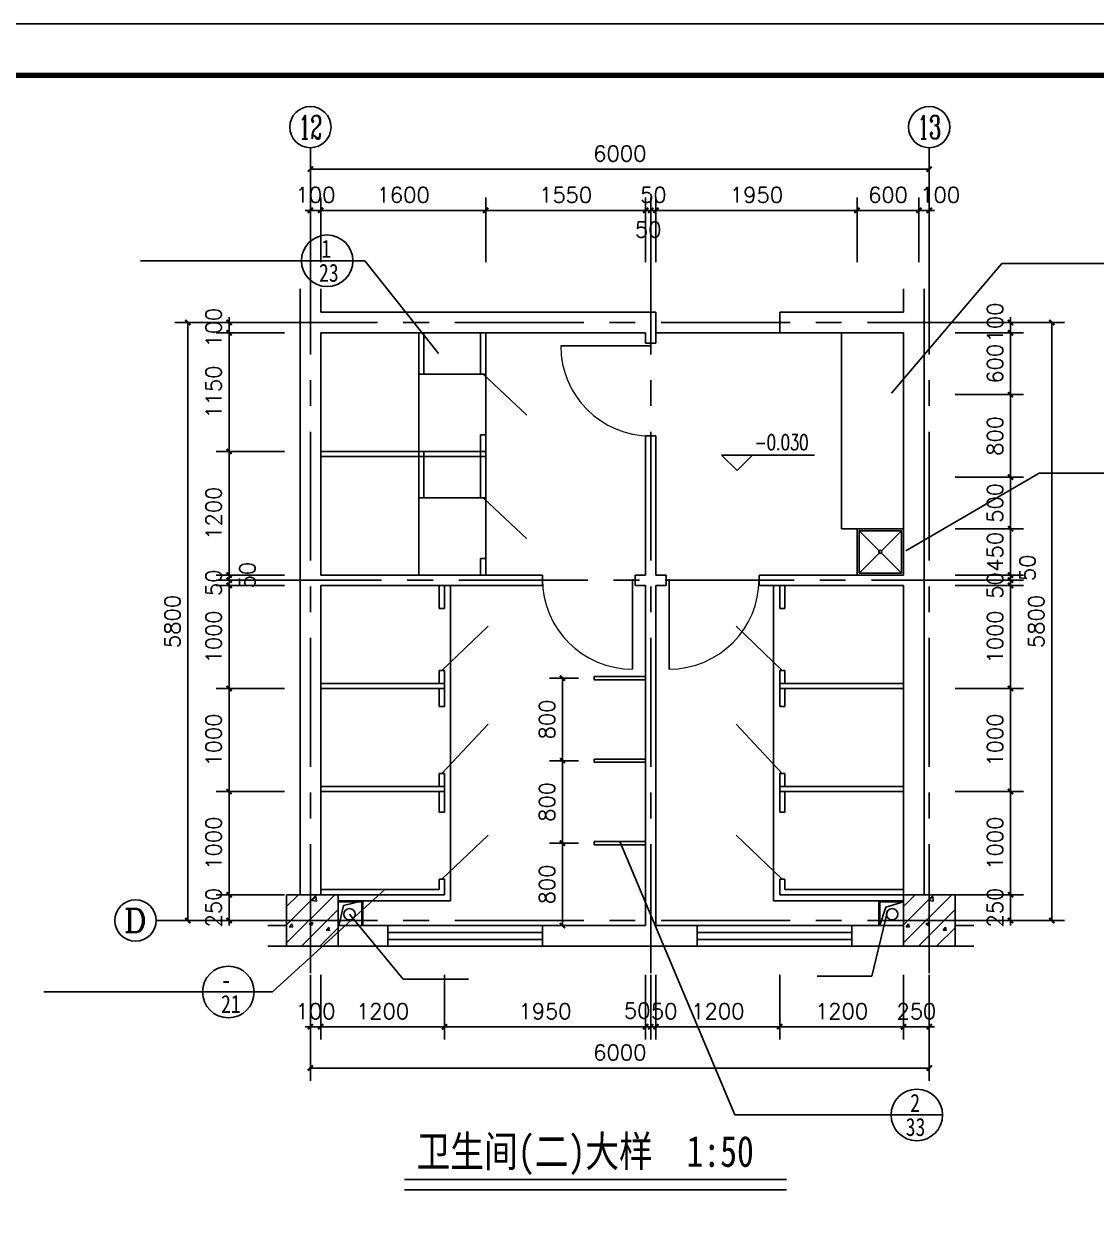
# Model space of a CAD drawing. Extents: x -4968480 to 5598971, y -5343220 to -29066.
# Drawn here: x 321437 to 331833, y -58011 to -46466 of the extents above; entities that cross this region are included whole.
import ezdxf
from ezdxf.enums import TextEntityAlignment as Align

# ---------------------------------------------------------------- set-up
doc = ezdxf.new("R2010")
doc.units = 0
doc.header["$LTSCALE"] = 1000
doc.header["$MEASUREMENT"] = 0
doc.linetypes.add('CENTER', pattern=[2, 1.25, -0.25, 0.25, -0.25])
doc.layers.get('0').update_dxf_attribs({"linetype": 'CONTINUOUS'})
for name, color, linetype in [('AXIS', 3, 'CONTINUOUS'), ('AXIS_TEXT', 7, 'CONTINUOUS'), ('DOTE', 1, 'CENTER'), ('PUB_DIM', 3, 'CONTINUOUS'), ('PUB_TEXT', 7, 'CONTINUOUS'), ('WALL', 2, 'CONTINUOUS')]:
    doc.layers.add(name, color=color, linetype=linetype)
doc.styles.add('-宋体', font='', dxfattribs={"width": 0.8})
doc.styles.add('_TCH_AXIS', font='COMPLEX', dxfattribs={"bigfont": 'GBCBIG'})
doc.styles.add('_TCH_DIM', font='SIMPLEX', dxfattribs={"bigfont": 'GBCBIG'})
doc.styles.get('-宋体').set_extended_font_data('SimSun')

# ---------------------------------------------------------------- blocks, each defined once
blk = doc.blocks.new('_ArchTick')
at = {"color": 0, "linetype": 'ByBlock', "const_width": 0.4}
blk.add_lwpolyline([(-0.5, -0.5), (0.5, 0.5)], dxfattribs=at)

msp = doc.modelspace()

# ---------------------------------------------------------------- linework, layer by layer
for p, q in [((324742.6, -48764.3, -24317.3), (322567, -48764.3, -24317.3)), ((325457.2, -49662.8, -24317.3), (324742.6, -48764.3, -24317.3)), ((329849, -50049.3, -24317.3), (330916.8, -48791.3, -24317.3)), ((330916.8, -48791.3, -24317.3), (332699.4, -48791.3, -24317.3)), ((325264.7, -49862.8, -24317.3), (325264.7, -49462.8, -24317.3)), ((325314.7, -49862.8, -24317.3), (325314.7, -49462.8, -24317.3)), ((325864.7, -49462.8, -24317.3), (325864.7, -49862.8, -24317.3)), ((325914.7, -49462.8, -24317.3), (325914.7, -51812.8, -24317.3)), ((328764.7, -49462.8, -24317.3), (327564.7, -49462.8, -24317.3)), ((329364.7, -51362.8, -24317.3), (329364.7, -49462.8, -24317.3)), ((327514.7, -49589.8, -24317.3), (326641.7, -49589.8, -24317.3)), ((325264.7, -49862.8, -24317.3), (325264.7, -50612.8, -24317.3)), ((325264.7, -49862.8, -24317.3), (325314.7, -49862.8, -24317.3)), ((325314.7, -49862.8, -24317.3), (325914.7, -49862.8, -24317.3)), ((325889.7, -49862.8, -24317.3), (326313.9, -50262.8, -24317.3)), ((325864.7, -50452.1, -24317.3), (325864.7, -51062.8, -24317.3)), ((325864.7, -50452.1, -24317.3), (325914.7, -50452.1, -24317.3)), ((325914.7, -50612.8, -24317.3), (324314.7, -50612.8, -24317.3)), ((325914.7, -50662.8, -24317.3), (324314.7, -50662.8, -24317.3)), ((325264.7, -51812.8, -24317.3), (325264.7, -50612.8, -24317.3)), ((325314.7, -51062.8, -24317.3), (325314.7, -50612.8, -24317.3)), ((329986.5, -51576.1, -24317.3), (331280.2, -50824.7, -24317.3)), ((331280.2, -50824.7, -24317.3), (332987.6, -50824.7, -24317.3)), ((325264.7, -51062.8, -24317.3), (325314.7, -51062.8, -24317.3)), ((325314.7, -51062.8, -24317.3), (325914.7, -51062.8, -24317.3)), ((325889.7, -51062.8, -24317.3), (326313.9, -51462.8, -24317.3)), ((329514.7, -51362.8, -24317.3), (329364.7, -51362.8, -24317.3)), ((329534.7, -51382.8, -24317.3), (329729, -51577.1, -24317.3)), ((329944.7, -51382.8, -24317.3), (329750.4, -51577.1, -24317.3)), ((329729, -51598.6, -24317.3), (329534.7, -51792.8, -24317.3)), ((329750.4, -51598.6, -24317.3), (329944.7, -51792.8, -24317.3)), ((325864.7, -51652.1, -24317.3), (325864.7, -51812.8, -24317.3)), ((325864.7, -51652.1, -24317.3), (325914.7, -51652.1, -24317.3)), ((325464.7, -51912.8, -24317.3), (325464.7, -52137.8, -24317.3)), ((325514.7, -51912.8, -24317.3), (325514.7, -52137.8, -24317.3)), ((325574.7, -51912.8, -24317.3), (325574.7, -54972.8, -24317.3)), ((327337.6, -51852.2, -24317.3), (327337.6, -52725.2, -24317.3)), ((327691.7, -51852.2, -24317.3), (327691.7, -52725.2, -24317.3)), ((328704.7, -51912.8, -24317.3), (328704.7, -54972.8, -24317.3)), ((328764.7, -51912.8, -24317.3), (328764.7, -52137.8, -24317.3)), ((328814.7, -51912.8, -24317.3), (328814.7, -52137.8, -24317.3)), ((325464.7, -52137.8, -24317.3), (325514.7, -52137.8, -24317.3)), ((328814.7, -52137.8, -24317.3), (328764.7, -52137.8, -24317.3)), ((325489.7, -52737.8, -24317.3), (325936.7, -52309.3, -24317.3)), ((328789.7, -52737.8, -24317.3), (328342.6, -52309.3, -24317.3)), ((325464.7, -52737.8, -24317.3), (325514.7, -52737.8, -24317.3)), ((325464.7, -52737.8, -24317.3), (325464.7, -52862.8, -24317.3)), ((325514.7, -52737.8, -24317.3), (325514.7, -53087.8, -24317.3)), ((328764.7, -52737.8, -24317.3), (328764.7, -53087.8, -24317.3)), ((328814.7, -52737.8, -24317.3), (328764.7, -52737.8, -24317.3)), ((328814.7, -52737.8, -24317.3), (328814.7, -52862.8, -24317.3)), ((324314.7, -52862.8, -24317.3), (325514.7, -52862.8, -24317.3)), ((326964.7, -52827.8, -24317.3), (326964.7, -52797.8, -24317.3)), ((326964.7, -52797.8, -24317.3), (327464.7, -52797.8, -24317.3)), ((327464.7, -52827.8, -24317.3), (326964.7, -52827.8, -24317.3)), ((329964.7, -52862.8, -24317.3), (328764.7, -52862.8, -24317.3)), ((324314.7, -52912.8, -24317.3), (325514.7, -52912.8, -24317.3)), ((325464.7, -52912.8, -24317.3), (325464.7, -53087.8, -24317.3)), ((329964.7, -52912.8, -24317.3), (328764.7, -52912.8, -24317.3)), ((328814.7, -52912.8, -24317.3), (328814.7, -53087.8, -24317.3)), ((325464.7, -53087.8, -24317.3), (325514.7, -53087.8, -24317.3)), ((328814.7, -53087.8, -24317.3), (328764.7, -53087.8, -24317.3)), ((325489.7, -53737.8, -24317.3), (325936.7, -53259.3, -24317.3)), ((328789.7, -53737.8, -24317.3), (328342.6, -53259.3, -24317.3)), ((326964.7, -53627.8, -24317.3), (326964.7, -53597.8, -24317.3)), ((326964.7, -53597.8, -24317.3), (327464.7, -53597.8, -24317.3)), ((327464.7, -53627.8, -24317.3), (326964.7, -53627.8, -24317.3)), ((325464.7, -53737.8, -24317.3), (325514.7, -53737.8, -24317.3)), ((325464.7, -53737.8, -24317.3), (325464.7, -53862.8, -24317.3)), ((325514.7, -53737.8, -24317.3), (325514.7, -54112.8, -24317.3)), ((328764.7, -53737.8, -24317.3), (328764.7, -54112.8, -24317.3)), ((328814.7, -53737.8, -24317.3), (328764.7, -53737.8, -24317.3)), ((328814.7, -53737.8, -24317.3), (328814.7, -53862.8, -24317.3)), ((324314.7, -53862.8, -24317.3), (325514.7, -53862.8, -24317.3)), ((324314.7, -53912.8, -24317.3), (325514.7, -53912.8, -24317.3)), ((325464.7, -53912.8, -24317.3), (325464.7, -54112.8, -24317.3)), ((329964.7, -53862.8, -24317.3), (328764.7, -53862.8, -24317.3)), ((329964.7, -53912.8, -24317.3), (328764.7, -53912.8, -24317.3)), ((328814.7, -53912.8, -24317.3), (328814.7, -54112.8, -24317.3)), ((325464.7, -54112.8, -24317.3), (325514.7, -54112.8, -24317.3)), ((328814.7, -54112.8, -24317.3), (328764.7, -54112.8, -24317.3)), ((325489.7, -54762.8, -24317.3), (325936.7, -54334.3, -24317.3)), ((328789.7, -54762.8, -24317.3), (328342.6, -54334.3, -24317.3)), ((326964.7, -54427.8, -24317.3), (326964.7, -54397.8, -24317.3)), ((326964.7, -54397.8, -24317.3), (327464.7, -54397.8, -24317.3)), ((327464.7, -54427.8, -24317.3), (326964.7, -54427.8, -24317.3)), ((327214.7, -54397.8, -24317.3), (328329.5, -57048.6, -24317.3)), ((325464.7, -54762.8, -24317.3), (325514.7, -54762.8, -24317.3)), ((325464.7, -54762.8, -24317.3), (325464.7, -54862.8, -24317.3)), ((325514.7, -54762.8, -24317.3), (325514.7, -54912.8, -24317.3)), ((328764.7, -54762.8, -24317.3), (328764.7, -54912.8, -24317.3)), ((328814.7, -54762.8, -24317.3), (328764.7, -54762.8, -24317.3)), ((328814.7, -54762.8, -24317.3), (328814.7, -54862.8, -24317.3)), ((324937.2, -54862.8, -24317.3), (323848.3, -55856, -24317.3)), ((324314.7, -54862.8, -24317.3), (325464.7, -54862.8, -24317.3)), ((324314.7, -54912.8, -24317.3), (325514.7, -54912.8, -24317.3)), ((329964.7, -54912.8, -24317.3), (328764.7, -54912.8, -24317.3)), ((329964.7, -54862.8, -24317.3), (328814.7, -54862.8, -24317.3)), ((324484.3, -54972.8, -24317.3), (325574.7, -54972.8, -24317.3)), ((324484.3, -54972.8, -24317.3), (324724.3, -54972.8, -24317.3)), ((324484.3, -54982.8, -24317.3), (324714.3, -54982.8, -24317.3)), ((324494.3, -55202.8, -24317.3), (324536.8, -55017.3, -24317.3)), ((324536.8, -55017.3, -24317.3), (324724.3, -54972.8, -24317.3)), ((324714.3, -54982.8, -24317.3), (324714.3, -55212.8, -24317.3)), ((324724.3, -54972.8, -24317.3), (324724.3, -55212.8, -24317.3)), ((329814.7, -54972.8, -24317.3), (328704.7, -54972.8, -24317.3)), ((329964.7, -54972.8, -24317.3), (329724.7, -54972.8, -24317.3)), ((329724.7, -54972.8, -24317.3), (329724.7, -55212.8, -24317.3)), ((329964.7, -54982.8, -24317.3), (329734.7, -54982.8, -24317.3)), ((329734.7, -54982.8, -24317.3), (329734.7, -55212.8, -24317.3)), ((329734.7, -55212.8, -24317.3), (329794.5, -55035.1, -24317.3)), ((329794.5, -55035.1, -24317.3), (329964.7, -54982.8, -24317.3)), ((324594.3, -55102.8, -24317.3), (325115.4, -55732.4, -24317.3)), ((329808.5, -55072.9, -24317.3), (329658.7, -55702.1, -24317.3)), ((326464.7, -55212.8, -24317.3), (324964.7, -55212.8, -24317.3)), ((324964.7, -55279.5, -24317.3), (326464.7, -55279.5, -24317.3)), ((329464.7, -55212.8, -24317.3), (327964.7, -55212.8, -24317.3)), ((327964.7, -55279.5, -24317.3), (329464.7, -55279.5, -24317.3)), ((324964.7, -55346.2, -24317.3), (326464.7, -55346.2, -24317.3)), ((326464.7, -55412.8, -24317.3), (324964.7, -55412.8, -24317.3)), ((327964.7, -55346.2, -24317.3), (329464.7, -55346.2, -24317.3)), ((329464.7, -55412.8, -24317.3), (327964.7, -55412.8, -24317.3)), ((325115.4, -55732.4, -24317.3), (325748.3, -55732.4, -24317.3)), ((329658.7, -55702.1, -24317.3), (329126.7, -55702.1, -24317.3)), ((323848.3, -55856, -24317.3), (321631.5, -55856, -24317.3)), ((328329.5, -57048.6, -24317.3), (330344, -57048.6, -24317.3)), ((325128.5, -57675.1, -24317.3), (328830.4, -57675.1, -24317.3)), ((325128.5, -57775.1, -24317.3), (328830.4, -57775.1, -24317.3))]:
    msp.add_line(p, q)
at = {"color": 8}
for p, q in [((323984.3, -55027, -24317.3), (324098.4, -54912.8, -24317.3)), ((323984.3, -55203.8, -24317.3), (324275.2, -54912.8, -24317.3)), ((323984.3, -55380.6, -24317.3), (324452, -54912.8, -24317.3)), ((324204.6, -54924, -24317.3), (324204.6, -54924, -24317.3)), ((324229, -54969.8, -24317.3), (324268, -54929.2, -24317.3)), ((324273.4, -54976.9, -24317.3), (324267.9, -54929.4, -24317.3)), ((324355.1, -54928.6, -24317.3), (324355.1, -54928.6, -24317.3)), ((329964.7, -55027, -24317.3), (330078.8, -54912.8, -24317.3)), ((329964.7, -55203.8, -24317.3), (330255.6, -54912.8, -24317.3)), ((329964.7, -55380.6, -24317.3), (330432.4, -54912.8, -24317.3)), ((330185, -54924, -24317.3), (330185, -54924, -24317.3)), ((330209.4, -54969.8, -24317.3), (330248.4, -54929.2, -24317.3)), ((330253.8, -54976.9, -24317.3), (330248.3, -54929.4, -24317.3)), ((330335.5, -54928.6, -24317.3), (330335.5, -54928.6, -24317.3)), ((324039.3, -54970.2, -24317.3), (324039.3, -54970.2, -24317.3)), ((324042.6, -55030, -24317.3), (324042.6, -55030, -24317.3)), ((324128.8, -55412.8, -24317.3), (324484.3, -55057.4, -24317.3)), ((324229, -54969.8, -24317.3), (324273.5, -54976.7, -24317.3)), ((324299.4, -54994.8, -24317.3), (324299.4, -54994.8, -24317.3)), ((324324.4, -55033.7, -24317.3), (324324.4, -55033.7, -24317.3)), ((330019.7, -54970.2, -24317.3), (330019.7, -54970.2, -24317.3)), ((330023, -55030, -24317.3), (330023, -55030, -24317.3)), ((330109.2, -55412.8, -24317.3), (330464.7, -55057.4, -24317.3)), ((330209.4, -54969.8, -24317.3), (330253.9, -54976.7, -24317.3)), ((330279.8, -54994.8, -24317.3), (330279.8, -54994.8, -24317.3)), ((330304.8, -55033.7, -24317.3), (330304.8, -55033.7, -24317.3)), ((324032.8, -55083.8, -24317.3), (324032.8, -55083.8, -24317.3)), ((324179.3, -55090.3, -24317.3), (324179.3, -55090.3, -24317.3)), ((324202.1, -55194.9, -24317.3), (324237.1, -55181.5, -24317.3)), ((324223.6, -55125.8, -24317.3), (324223.6, -55125.8, -24317.3)), ((324226.9, -55211.9, -24317.3), (324237.1, -55181.7, -24317.3)), ((324293.3, -55161.3, -24317.3), (324293.3, -55161.3, -24317.3)), ((324348.7, -55109.4, -24317.3), (324348.7, -55109.4, -24317.3)), ((324446.3, -55101.5, -24317.3), (324446.3, -55101.5, -24317.3)), ((330013.2, -55083.8, -24317.3), (330013.2, -55083.8, -24317.3)), ((330159.7, -55090.3, -24317.3), (330159.7, -55090.3, -24317.3)), ((330182.5, -55194.9, -24317.3), (330217.5, -55181.5, -24317.3)), ((330204, -55125.8, -24317.3), (330204, -55125.8, -24317.3)), ((330207.3, -55211.9, -24317.3), (330217.5, -55181.7, -24317.3)), ((330273.7, -55161.3, -24317.3), (330273.7, -55161.3, -24317.3)), ((330329.1, -55109.4, -24317.3), (330329.1, -55109.4, -24317.3)), ((330426.7, -55101.5, -24317.3), (330426.7, -55101.5, -24317.3)), ((324010, -55224.1, -24317.3), (324034.1, -55195.4, -24317.3)), ((324010, -55224.1, -24317.3), (324039.9, -55226.8, -24317.3)), ((324039.8, -55227, -24317.3), (324034.1, -55195.7, -24317.3)), ((324036.6, -55196.5, -24317.3), (324036.6, -55196.5, -24317.3)), ((324202.1, -55194.9, -24317.3), (324226.9, -55211.7, -24317.3)), ((324223.7, -55258.8, -24317.3), (324223.7, -55258.8, -24317.3)), ((324305.6, -55412.8, -24317.3), (324484.3, -55234.1, -24317.3)), ((324368.6, -55255.5, -24317.3), (324392.7, -55226.8, -24317.3)), ((324368.6, -55255.5, -24317.3), (324398.5, -55258.1, -24317.3)), ((324398.5, -55258.4, -24317.3), (324392.7, -55227, -24317.3)), ((324406.6, -55281.6, -24317.3), (324406.6, -55281.6, -24317.3)), ((329990.4, -55224.1, -24317.3), (330014.5, -55195.4, -24317.3)), ((329990.4, -55224.1, -24317.3), (330020.3, -55226.8, -24317.3)), ((330020.2, -55227, -24317.3), (330014.5, -55195.7, -24317.3)), ((330017, -55196.5, -24317.3), (330017, -55196.5, -24317.3)), ((330182.5, -55194.9, -24317.3), (330207.3, -55211.7, -24317.3)), ((330204.1, -55258.8, -24317.3), (330204.1, -55258.8, -24317.3)), ((330286, -55412.8, -24317.3), (330464.7, -55234.1, -24317.3)), ((330349, -55255.5, -24317.3), (330373.1, -55226.8, -24317.3)), ((330349, -55255.5, -24317.3), (330378.9, -55258.1, -24317.3)), ((330378.9, -55258.4, -24317.3), (330373.1, -55227, -24317.3)), ((330387, -55281.6, -24317.3), (330387, -55281.6, -24317.3)), ((324030.5, -55362.9, -24317.3), (324030.5, -55362.9, -24317.3)), ((324082, -55345.7, -24317.3), (324082, -55345.7, -24317.3)), ((324092, -55323, -24317.3), (324092, -55323, -24317.3)), ((324217.2, -55306.6, -24317.3), (324217.2, -55306.6, -24317.3)), ((324287.2, -55327.7, -24317.3), (324287.2, -55327.7, -24317.3)), ((324348.9, -55357, -24317.3), (324348.9, -55357, -24317.3)), ((324482.3, -55412.8, -24317.3), (324484.3, -55410.9, -24317.3)), ((330010.9, -55362.9, -24317.3), (330010.9, -55362.9, -24317.3)), ((330062.4, -55345.7, -24317.3), (330062.4, -55345.7, -24317.3)), ((330072.4, -55323, -24317.3), (330072.4, -55323, -24317.3)), ((330197.6, -55306.6, -24317.3), (330197.6, -55306.6, -24317.3)), ((330267.6, -55327.7, -24317.3), (330267.6, -55327.7, -24317.3)), ((330329.3, -55357, -24317.3), (330329.3, -55357, -24317.3)), ((330462.7, -55412.8, -24317.3), (330464.7, -55410.9, -24317.3))]:
    msp.add_line(p, q, dxfattribs=at)
at = {"elevation": -24317.3}
for points in [[(311661.7, -67466.1), (311661.7, -46466.1), (341361.7, -46466.1), (341361.7, -67466.1)], [(329514.7, -51812.8), (329964.7, -51812.8), (329964.7, -51362.8), (329514.7, -51362.8)], [(329534.7, -51792.8), (329944.7, -51792.8), (329944.7, -51382.8), (329534.7, -51382.8)]]:
    msp.add_lwpolyline(points, close=True, dxfattribs=at)
at = {"const_width": 50, "elevation": -24317.3}
msp.add_lwpolyline([(312911.7, -66966.1), (340861.7, -66966.1), (340861.7, -46966.1), (312911.7, -46966.1)], close=True, dxfattribs=at)
for centre, radius in [((324377, -48764.3, -24317.3), 250), ((329739.7, -51587.8, -24317.3), 15.1), ((324594.3, -55102.8, -24317.3), 55), ((329854.7, -55102.8, -24317.3), 55), ((323419.4, -55856, -24317.3), 250), ((330094, -57048.6, -24317.3), 250)]:
    msp.add_circle(centre, radius)
at = {"lineweight": 13}
for centre, start, end in [((327514.7, -49589.8, -24317.3), 180, 270), ((327337.6, -51852.2, -24317.3), 180, 270), ((327691.7, -51852.2, -24317.3), 270, 0)]:
    msp.add_arc(centre, 873, start, end, dxfattribs=at)
at = {"layer": 'AXIS'}
for p, q in [((324214.7, -48514.3, -24317.3), (324214.7, -47668.1, -24317.3)), ((330214, -48514.3, -24317.3), (330214, -47668.1, -24317.3)), ((323614.7, -55162.8, -24317.3), (322719.2, -55162.8, -24317.3))]:
    msp.add_line(p, q, dxfattribs=at)
for centre in [(324214.7, -47468.1, -24317.3), (330214, -47468.1, -24317.3), (322519.2, -55162.8, -24317.3)]:
    msp.add_circle(centre, 200, dxfattribs=at)
at = {"layer": 'DOTE'}
for p, q in [((324214.7, -55672.6, -24317.3), (324214.7, -48762.8, -24317.3)), ((327514.7, -55672.6, -24317.3), (327514.7, -48762.8, -24317.3)), ((330214.7, -55672.6, -24317.3), (330214.7, -48762.8, -24317.3)), ((323614.7, -49362.8, -24317.3), (330814.7, -49362.8, -24317.3)), ((323654.1, -51862.8, -24317.3), (330814.7, -51862.8, -24317.3)), ((323614.7, -55162.8, -24317.3), (330814.7, -55162.8, -24317.3))]:
    msp.add_line(p, q, dxfattribs=at)
at = {"layer": 'PUB_DIM'}
for p, q in [((324214.7, -48628.8, -24317.3), (324214.7, -47750.5, -24317.3)), ((330214.7, -48628.8, -24317.3), (330214.7, -47750.5, -24317.3)), ((324214.7, -47875.5, -24317.3), (330214.7, -47875.5, -24317.3)), ((324214.7, -48778.8, -24317.3), (324214.7, -48150.7, -24317.3)), ((324314.7, -48778.8, -24317.3), (324314.7, -48150.7, -24317.3)), ((324314.7, -48778.8, -24317.3), (324314.7, -48150.7, -24317.3)), ((325914.7, -48778.8, -24317.3), (325914.7, -48150.7, -24317.3)), ((325914.7, -48778.8, -24317.3), (325914.7, -48150.7, -24317.3)), ((327464.7, -48778.8, -24317.3), (327464.7, -48150.7, -24317.3)), ((327464.7, -48778.8, -24317.3), (327464.7, -48150.7, -24317.3)), ((327514.7, -48778.8, -24317.3), (327514.7, -48150.7, -24317.3)), ((327514.7, -48778.8, -24317.3), (327514.7, -48150.7, -24317.3)), ((327564.7, -48778.8, -24317.3), (327564.7, -48150.7, -24317.3)), ((327564.7, -48778.8, -24317.3), (327564.7, -48150.7, -24317.3)), ((329514.7, -48778.8, -24317.3), (329514.7, -48150.7, -24317.3)), ((329514.7, -48778.8, -24317.3), (329514.7, -48150.7, -24317.3)), ((330114.7, -48778.8, -24317.3), (330114.7, -48150.7, -24317.3)), ((330114.7, -48778.8, -24317.3), (330114.7, -48150.7, -24317.3)), ((330214.7, -48778.8, -24317.3), (330214.7, -48150.7, -24317.3)), ((324214.7, -48275.7, -24317.3), (324164.7, -48275.7, -24317.3)), ((324214.7, -48275.7, -24317.3), (324314.7, -48275.7, -24317.3)), ((324314.7, -48275.7, -24317.3), (324364.7, -48275.7, -24317.3)), ((324314.7, -48275.7, -24317.3), (325914.7, -48275.7, -24317.3)), ((325914.7, -48275.7, -24317.3), (327464.7, -48275.7, -24317.3)), ((327464.7, -48275.7, -24317.3), (327414.7, -48275.7, -24317.3)), ((327464.7, -48275.7, -24317.3), (327514.7, -48275.7, -24317.3)), ((327514.7, -48275.7, -24317.3), (327464.7, -48275.7, -24317.3)), ((327514.7, -48275.7, -24317.3), (327564.7, -48275.7, -24317.3)), ((327514.7, -48275.7, -24317.3), (327564.7, -48275.7, -24317.3)), ((327564.7, -48275.7, -24317.3), (327614.7, -48275.7, -24317.3)), ((327564.7, -48275.7, -24317.3), (329514.7, -48275.7, -24317.3)), ((329514.7, -48275.7, -24317.3), (330114.7, -48275.7, -24317.3)), ((330114.7, -48275.7, -24317.3), (330064.7, -48275.7, -24317.3)), ((330114.7, -48275.7, -24317.3), (330214.7, -48275.7, -24317.3)), ((330214.7, -48275.7, -24317.3), (330264.7, -48275.7, -24317.3)), ((323464.7, -49362.8, -24317.3), (322902.2, -49362.8, -24317.3)), ((323027.2, -55162.8, -24317.3), (323027.2, -49362.8, -24317.3)), ((323964.7, -49362.8, -24317.3), (323302, -49362.8, -24317.3)), ((323427, -49362.8, -24317.3), (323427, -49312.8, -24317.3)), ((323427, -49462.8, -24317.3), (323427, -49362.8, -24317.3)), ((330464.7, -49362.8, -24317.3), (331127.3, -49362.8, -24317.3)), ((330964.7, -49362.8, -24317.3), (331527.1, -49362.8, -24317.3)), ((331002.3, -49362.8, -24317.3), (331002.3, -49312.8, -24317.3)), ((331002.3, -49462.8, -24317.3), (331002.3, -49362.8, -24317.3)), ((331402.1, -55162.8, -24317.3), (331402.1, -49362.8, -24317.3)), ((323964.7, -49462.8, -24317.3), (323302, -49462.8, -24317.3)), ((323964.7, -49462.8, -24317.3), (323302, -49462.8, -24317.3)), ((323427, -50612.8, -24317.3), (323427, -49462.8, -24317.3)), ((323427, -49462.8, -24317.3), (323427, -49512.8, -24317.3)), ((330464.7, -49462.8, -24317.3), (331127.3, -49462.8, -24317.3)), ((330464.7, -49462.8, -24317.3), (331127.3, -49462.8, -24317.3)), ((331002.3, -50062.9, -24317.3), (331002.3, -49462.8, -24317.3)), ((331002.3, -49462.8, -24317.3), (331002.3, -49512.8, -24317.3)), ((330464.7, -50062.9, -24317.3), (331127.3, -50062.9, -24317.3)), ((330464.7, -50062.9, -24317.3), (331127.3, -50062.9, -24317.3)), ((331002.3, -50862.8, -24317.3), (331002.3, -50062.9, -24317.3)), ((323964.7, -50612.8, -24317.3), (323302, -50612.8, -24317.3)), ((323964.7, -50612.8, -24317.3), (323302, -50612.8, -24317.3)), ((323427, -51812.8, -24317.3), (323427, -50612.8, -24317.3)), ((328201.7, -50649.5, -48634.7), (329101.7, -50649.5, -48634.7)), ((328351.7, -50799.5, -48634.7), (328201.7, -50649.5, -48634.7)), ((328351.7, -50799.5, -48634.7), (328501.7, -50649.5, -48634.7)), ((330464.7, -50862.8, -24317.3), (331127.3, -50862.8, -24317.3)), ((330464.7, -50862.8, -24317.3), (331127.3, -50862.8, -24317.3)), ((331002.3, -50862.8, -24317.3), (331002.3, -50812.8, -24317.3)), ((331002.3, -51362.8, -24317.3), (331002.3, -50862.8, -24317.3)), ((330464.7, -51362.8, -24317.3), (331127.3, -51362.8, -24317.3)), ((330464.7, -51362.8, -24317.3), (331127.3, -51362.8, -24317.3)), ((331002.3, -51362.8, -24317.3), (331002.3, -51312.8, -24317.3)), ((331002.3, -51812.8, -24317.3), (331002.3, -51362.8, -24317.3)), ((331002.3, -51362.8, -24317.3), (331002.3, -51412.8, -24317.3)), ((323964.7, -51812.8, -24317.3), (323302, -51812.8, -24317.3)), ((323964.7, -51812.8, -24317.3), (323302, -51812.8, -24317.3)), ((323427, -51812.8, -24317.3), (323427, -51762.8, -24317.3)), ((323427, -51862.8, -24317.3), (323427, -51812.8, -24317.3)), ((323427, -51862.8, -24317.3), (323427, -51812.8, -24317.3)), ((330464.7, -51812.8, -24317.3), (331127.3, -51812.8, -24317.3)), ((330464.7, -51812.8, -24317.3), (331127.3, -51812.8, -24317.3)), ((331002.3, -51812.8, -24317.3), (331002.3, -51762.8, -24317.3)), ((331002.3, -51812.8, -24317.3), (331002.3, -51862.8, -24317.3)), ((331002.3, -51862.8, -24317.3), (331002.3, -51812.8, -24317.3)), ((331002.3, -51862.8, -24317.3), (331002.3, -51812.8, -24317.3)), ((323964.7, -51862.8, -24317.3), (323302, -51862.8, -24317.3)), ((323964.7, -51862.8, -24317.3), (323302, -51862.8, -24317.3)), ((323964.7, -51912.8, -24317.3), (323302, -51912.8, -24317.3)), ((323964.7, -51912.8, -24317.3), (323302, -51912.8, -24317.3)), ((323427, -51862.8, -24317.3), (323427, -51912.8, -24317.3)), ((323427, -51912.8, -24317.3), (323427, -51862.8, -24317.3)), ((323427, -52912.8, -24317.3), (323427, -51912.8, -24317.3)), ((323427, -51912.8, -24317.3), (323427, -51962.8, -24317.3)), ((330464.7, -51862.8, -24317.3), (331127.3, -51862.8, -24317.3)), ((330464.7, -51862.8, -24317.3), (331127.3, -51862.8, -24317.3)), ((330464.7, -51912.8, -24317.3), (331127.3, -51912.8, -24317.3)), ((330464.7, -51912.8, -24317.3), (331127.3, -51912.8, -24317.3)), ((331002.3, -51912.8, -24317.3), (331002.3, -51862.8, -24317.3)), ((331002.3, -51862.8, -24317.3), (331002.3, -51912.8, -24317.3)), ((331002.3, -51912.8, -24317.3), (331002.3, -51962.8, -24317.3)), ((331002.3, -52912.8, -24317.3), (331002.3, -51912.8, -24317.3)), ((326814.7, -52812.8, -24317.3), (326533.9, -52812.8, -24317.3)), ((326658.9, -53612.8, -24317.3), (326658.9, -52812.8, -24317.3)), ((323964.7, -52912.8, -24317.3), (323302, -52912.8, -24317.3)), ((323964.7, -52912.8, -24317.3), (323302, -52912.8, -24317.3)), ((323427, -53912.8, -24317.3), (323427, -52912.8, -24317.3)), ((330464.7, -52912.8, -24317.3), (331127.3, -52912.8, -24317.3)), ((330464.7, -52912.8, -24317.3), (331127.3, -52912.8, -24317.3)), ((331002.3, -53912.8, -24317.3), (331002.3, -52912.8, -24317.3)), ((326814.7, -53612.8, -24317.3), (326533.9, -53612.8, -24317.3)), ((326814.7, -53612.8, -24317.3), (326533.9, -53612.8, -24317.3)), ((326658.9, -54412.8, -24317.3), (326658.9, -53612.8, -24317.3)), ((323964.7, -53912.8, -24317.3), (323302, -53912.8, -24317.3)), ((323964.7, -53912.8, -24317.3), (323302, -53912.8, -24317.3)), ((323427, -54912.8, -24317.3), (323427, -53912.8, -24317.3)), ((330464.7, -53912.8, -24317.3), (331127.3, -53912.8, -24317.3)), ((330464.7, -53912.8, -24317.3), (331127.3, -53912.8, -24317.3)), ((331002.3, -54912.8, -24317.3), (331002.3, -53912.8, -24317.3)), ((326814.7, -54412.8, -24317.3), (326533.9, -54412.8, -24317.3)), ((326814.7, -54412.8, -24317.3), (326533.9, -54412.8, -24317.3)), ((326658.9, -55212.8, -24317.3), (326658.9, -54412.8, -24317.3)), ((323964.7, -54912.8, -24317.3), (323302, -54912.8, -24317.3)), ((323964.7, -54912.8, -24317.3), (323302, -54912.8, -24317.3)), ((323427, -54912.8, -24317.3), (323427, -54862.8, -24317.3)), ((323427, -55162.8, -24317.3), (323427, -54912.8, -24317.3)), ((330464.7, -54912.8, -24317.3), (331127.3, -54912.8, -24317.3)), ((330464.7, -54912.8, -24317.3), (331127.3, -54912.8, -24317.3)), ((331002.3, -54912.8, -24317.3), (331002.3, -54862.8, -24317.3)), ((331002.3, -55162.8, -24317.3), (331002.3, -54912.8, -24317.3)), ((323464.7, -55162.8, -24317.3), (322902.2, -55162.8, -24317.3)), ((323964.7, -55162.8, -24317.3), (323302, -55162.8, -24317.3)), ((323427, -55162.8, -24317.3), (323427, -55212.8, -24317.3)), ((330464.7, -55162.8, -24317.3), (331127.3, -55162.8, -24317.3)), ((330964.7, -55162.8, -24317.3), (331527.1, -55162.8, -24317.3)), ((331002.3, -55162.8, -24317.3), (331002.3, -55212.8, -24317.3)), ((326814.7, -55212.8, -24317.3), (326533.9, -55212.8, -24317.3)), ((324214.7, -55690.2, -24317.3), (324214.7, -56318.3, -24317.3)), ((324314.7, -55690.2, -24317.3), (324314.7, -56318.3, -24317.3)), ((324314.7, -55690.2, -24317.3), (324314.7, -56318.3, -24317.3)), ((325514.7, -55690.2, -24317.3), (325514.7, -56318.3, -24317.3)), ((325514.7, -55690.2, -24317.3), (325514.7, -56318.3, -24317.3)), ((327464.7, -55690.2, -24317.3), (327464.7, -56318.3, -24317.3)), ((327464.7, -55690.2, -24317.3), (327464.7, -56318.3, -24317.3)), ((327514.7, -55690.2, -24317.3), (327514.7, -56318.3, -24317.3)), ((327514.7, -55690.2, -24317.3), (327514.7, -56318.3, -24317.3)), ((327564.7, -55690.2, -24317.3), (327564.7, -56318.3, -24317.3)), ((327564.7, -55690.2, -24317.3), (327564.7, -56318.3, -24317.3)), ((328764.7, -55690.2, -24317.3), (328764.7, -56318.3, -24317.3)), ((328764.7, -55690.2, -24317.3), (328764.7, -56318.3, -24317.3)), ((329964.7, -55690.2, -24317.3), (329964.7, -56318.3, -24317.3)), ((329964.7, -55690.2, -24317.3), (329964.7, -56318.3, -24317.3)), ((330214.7, -55690.2, -24317.3), (330214.7, -56318.3, -24317.3)), ((324214.7, -55840.2, -24317.3), (324214.7, -56718.5, -24317.3)), ((330214.7, -55840.2, -24317.3), (330214.7, -56718.5, -24317.3)), ((324214.7, -56193.3, -24317.3), (324164.7, -56193.3, -24317.3)), ((324214.7, -56193.3, -24317.3), (324314.7, -56193.3, -24317.3)), ((324314.7, -56193.3, -24317.3), (324364.7, -56193.3, -24317.3)), ((324314.7, -56193.3, -24317.3), (325514.7, -56193.3, -24317.3)), ((325514.7, -56193.3, -24317.3), (327464.7, -56193.3, -24317.3)), ((327464.7, -56193.3, -24317.3), (327414.7, -56193.3, -24317.3)), ((327514.7, -56193.3, -24317.3), (327464.7, -56193.3, -24317.3)), ((327464.7, -56193.3, -24317.3), (327514.7, -56193.3, -24317.3)), ((327514.7, -56193.3, -24317.3), (327564.7, -56193.3, -24317.3)), ((327514.7, -56193.3, -24317.3), (327564.7, -56193.3, -24317.3)), ((327564.7, -56193.3, -24317.3), (328764.7, -56193.3, -24317.3)), ((327564.7, -56193.3, -24317.3), (327614.7, -56193.3, -24317.3)), ((328764.7, -56193.3, -24317.3), (329964.7, -56193.3, -24317.3)), ((329964.7, -56193.3, -24317.3), (329914.7, -56193.3, -24317.3)), ((329964.7, -56193.3, -24317.3), (330214.7, -56193.3, -24317.3)), ((330214.7, -56193.3, -24317.3), (330264.7, -56193.3, -24317.3)), ((324214.7, -56593.5, -24317.3), (330214.7, -56593.5, -24317.3))]:
    msp.add_line(p, q, dxfattribs=at)
at = {"layer": 'WALL'}
for p, q in [((324114.7, -49036.8, -24317.3), (324114.7, -49362.8, -24317.3)), ((324314.7, -49036.8, -24317.3), (324314.7, -49262.8, -24317.3)), ((329964.7, -49036.8, -24317.3), (329964.7, -49262.8, -24317.3)), ((330164.7, -49036.8, -24317.3), (330164.7, -49362.8, -24317.3)), ((324314.7, -49262.8, -24317.3), (327564.7, -49262.8, -24317.3)), ((327564.7, -49562.8, -24317.3), (327564.7, -49262.8, -24317.3)), ((328764.7, -49262.8, -24317.3), (329964.7, -49262.8, -24317.3)), ((328764.7, -49262.8, -24317.3), (328764.7, -49462.8, -24317.3)), ((324114.7, -49362.8, -24317.3), (324114.7, -51862.8, -24317.3)), ((330164.7, -49362.8, -24317.3), (330164.7, -51862.8, -24317.3)), ((324314.7, -49462.8, -24317.3), (327464.7, -49462.8, -24317.3)), ((324314.7, -49462.8, -24317.3), (324314.7, -51812.8, -24317.3)), ((327464.7, -49462.8, -24317.3), (327464.7, -49562.8, -24317.3)), ((328764.7, -49462.8, -24317.3), (329964.7, -49462.8, -24317.3)), ((329964.7, -49462.8, -24317.3), (329964.7, -51812.8, -24317.3)), ((327464.7, -49562.8, -24317.3), (327564.7, -49562.8, -24317.3)), ((327564.7, -50462.8, -24317.3), (327464.7, -50462.8, -24317.3)), ((327464.7, -50462.8, -24317.3), (327464.7, -51812.8, -24317.3)), ((327564.7, -51812.8, -24317.3), (327564.7, -50462.8, -24317.3)), ((326464.7, -51812.8, -24317.3), (324314.7, -51812.8, -24317.3)), ((326464.7, -51912.8, -24317.3), (326464.7, -51812.8, -24317.3)), ((327464.7, -51812.8, -24317.3), (327364.7, -51812.8, -24317.3)), ((327364.7, -51812.8, -24317.3), (327364.7, -51912.8, -24317.3)), ((327664.7, -51812.8, -24317.3), (327564.7, -51812.8, -24317.3)), ((327664.7, -51912.8, -24317.3), (327664.7, -51812.8, -24317.3)), ((329964.7, -51812.8, -24317.3), (328564.7, -51812.8, -24317.3)), ((328564.7, -51812.8, -24317.3), (328564.7, -51912.8, -24317.3)), ((324114.7, -51862.8, -24317.3), (324114.7, -54912.8, -24317.3)), ((324314.7, -51912.8, -24317.3), (326464.7, -51912.8, -24317.3)), ((324314.7, -51912.8, -24317.3), (324314.7, -54912.8, -24317.3)), ((327364.7, -51912.8, -24317.3), (327464.7, -51912.8, -24317.3)), ((327464.7, -51912.8, -24317.3), (327464.7, -55212.8, -24317.3)), ((327564.7, -51912.8, -24317.3), (327664.7, -51912.8, -24317.3)), ((327564.7, -51912.8, -24317.3), (327564.7, -55212.8, -24317.3)), ((328564.7, -51912.8, -24317.3), (329964.7, -51912.8, -24317.3)), ((329964.7, -51912.8, -24317.3), (329964.7, -54912.8, -24317.3)), ((330164.7, -51862.8, -24317.3), (330164.7, -54912.8, -24317.3)), ((323984.3, -54912.8, -24317.3), (324484.3, -54912.8, -24317.3)), ((323984.3, -55412.8, -24317.3), (323984.3, -54912.8, -24317.3)), ((324484.3, -54912.8, -24317.3), (324484.3, -55412.8, -24317.3)), ((329964.7, -54912.8, -24317.3), (330464.7, -54912.8, -24317.3)), ((329964.7, -55412.8, -24317.3), (329964.7, -54912.8, -24317.3)), ((330464.7, -54912.8, -24317.3), (330464.7, -55412.8, -24317.3)), ((323984.3, -55212.8, -24317.3), (323801.7, -55212.8, -24317.3)), ((324964.7, -55212.8, -24317.3), (324484.3, -55212.8, -24317.3)), ((324964.7, -55412.8, -24317.3), (324964.7, -55212.8, -24317.3)), ((327464.7, -55212.8, -24317.3), (326464.7, -55212.8, -24317.3)), ((326464.7, -55212.8, -24317.3), (326464.7, -55412.8, -24317.3)), ((327964.7, -55212.8, -24317.3), (327564.7, -55212.8, -24317.3)), ((327964.7, -55412.8, -24317.3), (327964.7, -55212.8, -24317.3)), ((329964.7, -55212.8, -24317.3), (329464.7, -55212.8, -24317.3)), ((329464.7, -55212.8, -24317.3), (329464.7, -55412.8, -24317.3)), ((330464.7, -55212.8, -24317.3), (330647.3, -55212.8, -24317.3)), ((323801.7, -55412.8, -24317.3), (323984.3, -55412.8, -24317.3)), ((324484.3, -55412.8, -24317.3), (323984.3, -55412.8, -24317.3)), ((324484.3, -55412.8, -24317.3), (324964.7, -55412.8, -24317.3)), ((326464.7, -55412.8, -24317.3), (327514.7, -55412.8, -24317.3)), ((327514.7, -55412.8, -24317.3), (327964.7, -55412.8, -24317.3)), ((329464.7, -55412.8, -24317.3), (329964.7, -55412.8, -24317.3)), ((330464.7, -55412.8, -24317.3), (329964.7, -55412.8, -24317.3)), ((330647.3, -55412.8, -24317.3), (330464.7, -55412.8, -24317.3))]:
    msp.add_line(p, q, dxfattribs=at)

# ---------------------------------------------------------------- block references
at = {"layer": 'PUB_DIM', "xscale": 50, "yscale": 50, "zscale": 50}
for p, rotation in [((324214.7, -47875.5, -24317.3), 180), ((324314.7, -48275.7, -24317.3), 180), ((324314.7, -48275.7, -24317.3), 180), ((325914.7, -48275.7, -24317.3), 180), ((327514.7, -48275.7, -24317.3), 180), ((327564.7, -48275.7, -24317.3), 180), ((327564.7, -48275.7, -24317.3), 180), ((329514.7, -48275.7, -24317.3), 180), ((330214.7, -48275.7, -24317.3), 180), ((323027.2, -49362.8, -24317.3), 90), ((323427, -49362.8, -24317.3), 270), ((331002.3, -49362.8, -24317.3), 270), ((331402.1, -49362.8, -24317.3), 90), ((323427, -49462.8, -24317.3), 90), ((323427, -49462.8, -24317.3), 90), ((331002.3, -49462.8, -24317.3), 90), ((331002.3, -49462.8, -24317.3), 90), ((331002.3, -50062.9, -24317.3), 90), ((331002.3, -50062.9, -24317.3), 270), ((323427, -50612.8, -24317.3), 270), ((323427, -50612.8, -24317.3), 90), ((331002.3, -50862.8, -24317.3), 270), ((331002.3, -50862.8, -24317.3), 270), ((331002.3, -51362.8, -24317.3), 270), ((331002.3, -51362.8, -24317.3), 90), ((323427, -51812.8, -24317.3), 270), ((323427, -51812.8, -24317.3), 270), ((323427, -51862.8, -24317.3), 90), ((323427, -51862.8, -24317.3), 270), ((331002.3, -51812.8, -24317.3), 90), ((331002.3, -51812.8, -24317.3), 270), ((331002.3, -51862.8, -24317.3), 270), ((331002.3, -51862.8, -24317.3), 90), ((323427, -51912.8, -24317.3), 90), ((323427, -51912.8, -24317.3), 90), ((331002.3, -51912.8, -24317.3), 90), ((331002.3, -51912.8, -24317.3), 90), ((326658.9, -52812.8, -24317.3), 90), ((323427, -52912.8, -24317.3), 90), ((323427, -52912.8, -24317.3), 270), ((331002.3, -52912.8, -24317.3), 270), ((331002.3, -52912.8, -24317.3), 90), ((326658.9, -53612.8, -24317.3), 90), ((326658.9, -53612.8, -24317.3), 270), ((323427, -53912.8, -24317.3), 90), ((323427, -53912.8, -24317.3), 270), ((331002.3, -53912.8, -24317.3), 270), ((331002.3, -53912.8, -24317.3), 90), ((326658.9, -54412.8, -24317.3), 90), ((326658.9, -54412.8, -24317.3), 270), ((323427, -54912.8, -24317.3), 270), ((323427, -54912.8, -24317.3), 270), ((331002.3, -54912.8, -24317.3), 270), ((331002.3, -54912.8, -24317.3), 270), ((323027.2, -55162.8, -24317.3), 270), ((323427, -55162.8, -24317.3), 90), ((326658.9, -55212.8, -24317.3), 270), ((331002.3, -55162.8, -24317.3), 90), ((331402.1, -55162.8, -24317.3), 270), ((324314.7, -56193.3, -24317.3), 180), ((324314.7, -56193.3, -24317.3), 180), ((325514.7, -56193.3, -24317.3), 180), ((327514.7, -56193.3, -24317.3), 180), ((327564.7, -56193.3, -24317.3), 180), ((327564.7, -56193.3, -24317.3), 180), ((328764.7, -56193.3, -24317.3), 180), ((330214.7, -56193.3, -24317.3), 180), ((324214.7, -56593.5, -24317.3), 180)]:
    msp.add_blockref('_ArchTick', p, dxfattribs=dict(at, rotation=rotation))
for p in [(330214.7, -47875.5, -24317.3), (324214.7, -48275.7, -24317.3), (325914.7, -48275.7, -24317.3), (327464.7, -48275.7, -24317.3), (327464.7, -48275.7, -24317.3), (327514.7, -48275.7, -24317.3), (329514.7, -48275.7, -24317.3), (330114.7, -48275.7, -24317.3), (330114.7, -48275.7, -24317.3), (324214.7, -56193.3, -24317.3), (325514.7, -56193.3, -24317.3), (327464.7, -56193.3, -24317.3), (327464.7, -56193.3, -24317.3), (327514.7, -56193.3, -24317.3), (328764.7, -56193.3, -24317.3), (329964.7, -56193.3, -24317.3), (329964.7, -56193.3, -24317.3), (330214.7, -56593.5, -24317.3)]:
    msp.add_blockref('_ArchTick', p, dxfattribs=at)

# ---------------------------------------------------------------- texts
at = {"style": '-宋体', "width": 0.8}
for s, height, p in [('1', 175, (324320.8, -48734.7, -24317.3)), ('23', 175, (324298.6, -48968.3, -24317.3)), ('-', 175, (323349.9, -55826.4, -24317.3)), ('21', 175, (323348.7, -56060, -24317.3)), ('2', 175, (330029.9, -57019, -24317.3)), ('33', 175, (329986.2, -57252.6, -24317.3)), ('卫生间(二)大样  1:50', 300, (325243.7, -57551.9, -24317.3))]:
    msp.add_text(s, height=height, dxfattribs=at).set_placement(p)
at = {"layer": 'AXIS_TEXT', "style": '_TCH_AXIS'}
for s, height, width, p, p2 in [('12', 226.27, 0.724138, (324101.5, -47581.2, -24317.3), (324327.8, -47581.2, -24317.3)), ('13', 226.27, 0.724138, (330100.8, -47581.2, -24317.3), (330327.1, -47581.2, -24317.3)), ('D', 226.3, 1.235294, (322406.1, -55276, -24317.3), (322632.3, -55276, -24317.3))]:
    msp.add_text(s, height=height, dxfattribs=dict(at, width=width)).set_placement(p, p2, align=Align.FIT)
at = {"layer": 'PUB_DIM', "color": 7, "char_height": 150, "attachment_point": 5, "style": '_TCH_DIM'}
for s, insert in [('\\A1;6000', (327214.7, -47725.5, -24317.3)), ('\\A1;100', (324264.7, -48125.7, -24317.3)), ('\\A1;1600', (325114.7, -48125.7, -24317.3)), ('\\A1;1550', (326689.7, -48125.7, -24317.3)), ('\\A1;50', (327539.7, -48125.7, -24317.3)), ('\\A1;1950', (328539.7, -48125.7, -24317.3)), ('\\A1;600', (329814.7, -48125.7, -24317.3)), ('\\A1;100', (330320.1, -48125.7, -24317.3)), ('\\A1;50', (327489.7, -48462.4, -24317.3)), ('\\A1;100', (324264.7, -56043.3, -24317.3)), ('\\A1;1200', (324914.7, -56043.3, -24317.3)), ('\\A1;1950', (326489.7, -56043.3, -24317.3)), ('\\A1;50', (327382.4, -56036.9, -24317.3)), ('\\A1;50', (327644.2, -56043.3, -24317.3)), ('\\A1;1200', (328164.7, -56043.3, -24317.3)), ('\\A1;1200', (329364.7, -56043.3, -24317.3)), ('\\A1;250', (330089.7, -56043.3, -24317.3)), ('\\A1;6000', (327214.7, -56443.5, -24317.3))]:
    msp.add_mtext(s, dxfattribs=dict(at, insert=insert))
at = {"layer": 'PUB_DIM', "color": 7, "char_height": 150, "attachment_point": 5, "rotation": 90, "style": '_TCH_DIM'}
for s, insert in [('\\A1;100', (323277, -49412.8, -24317.3)), ('\\A1;100', (330852.3, -49362.8, -24317.3)), ('\\A1;600', (330852.3, -49762.9, -24317.3)), ('\\A1;1150', (323277, -50037.8, -24317.3)), ('\\A1;800', (330852.3, -50462.9, -24317.3)), ('\\A1;1200', (323277, -51212.8, -24317.3)), ('\\A1;500', (330852.3, -51112.8, -24317.3)), ('\\A1;450', (330852.3, -51587.8, -24317.3)), ('\\A1;50', (323604.1, -51812.8, -24317.3)), ('\\A1;50', (331166.9, -51743.3, -24317.3)), ('\\A1;50', (323277, -51887.8, -24317.3)), ('\\A1;50', (330852.3, -51912.8, -24317.3)), ('\\A1;5800', (322877.2, -52262.8, -24317.3)), ('\\A1;5800', (331252.1, -52262.8, -24317.3)), ('\\A1;1000', (323277, -52412.8, -24317.3)), ('\\A1;1000', (330852.3, -52412.8, -24317.3)), ('\\A1;800', (326508.9, -53212.8, -24317.3)), ('\\A1;1000', (323277, -53412.8, -24317.3)), ('\\A1;1000', (330852.3, -53412.8, -24317.3)), ('\\A1;800', (326508.9, -54012.8, -24317.3)), ('\\A1;1000', (323277, -54412.8, -24317.3)), ('\\A1;1000', (330852.3, -54412.8, -24317.3)), ('\\A1;800', (326508.9, -54812.8, -24317.3)), ('\\A1;250', (323277, -55037.8, -24317.3)), ('\\A1;250', (330852.3, -55037.8, -24317.3))]:
    msp.add_mtext(s, dxfattribs=dict(at, insert=insert))
at = {"layer": 'PUB_TEXT', "style": '_TCH_DIM', "width": 0.705882}
msp.add_text('-0.030', height=148.75, dxfattribs=at).set_placement((328521.7, -50599.5, -48634.7))

doc.saveas('drawing.dxf')
